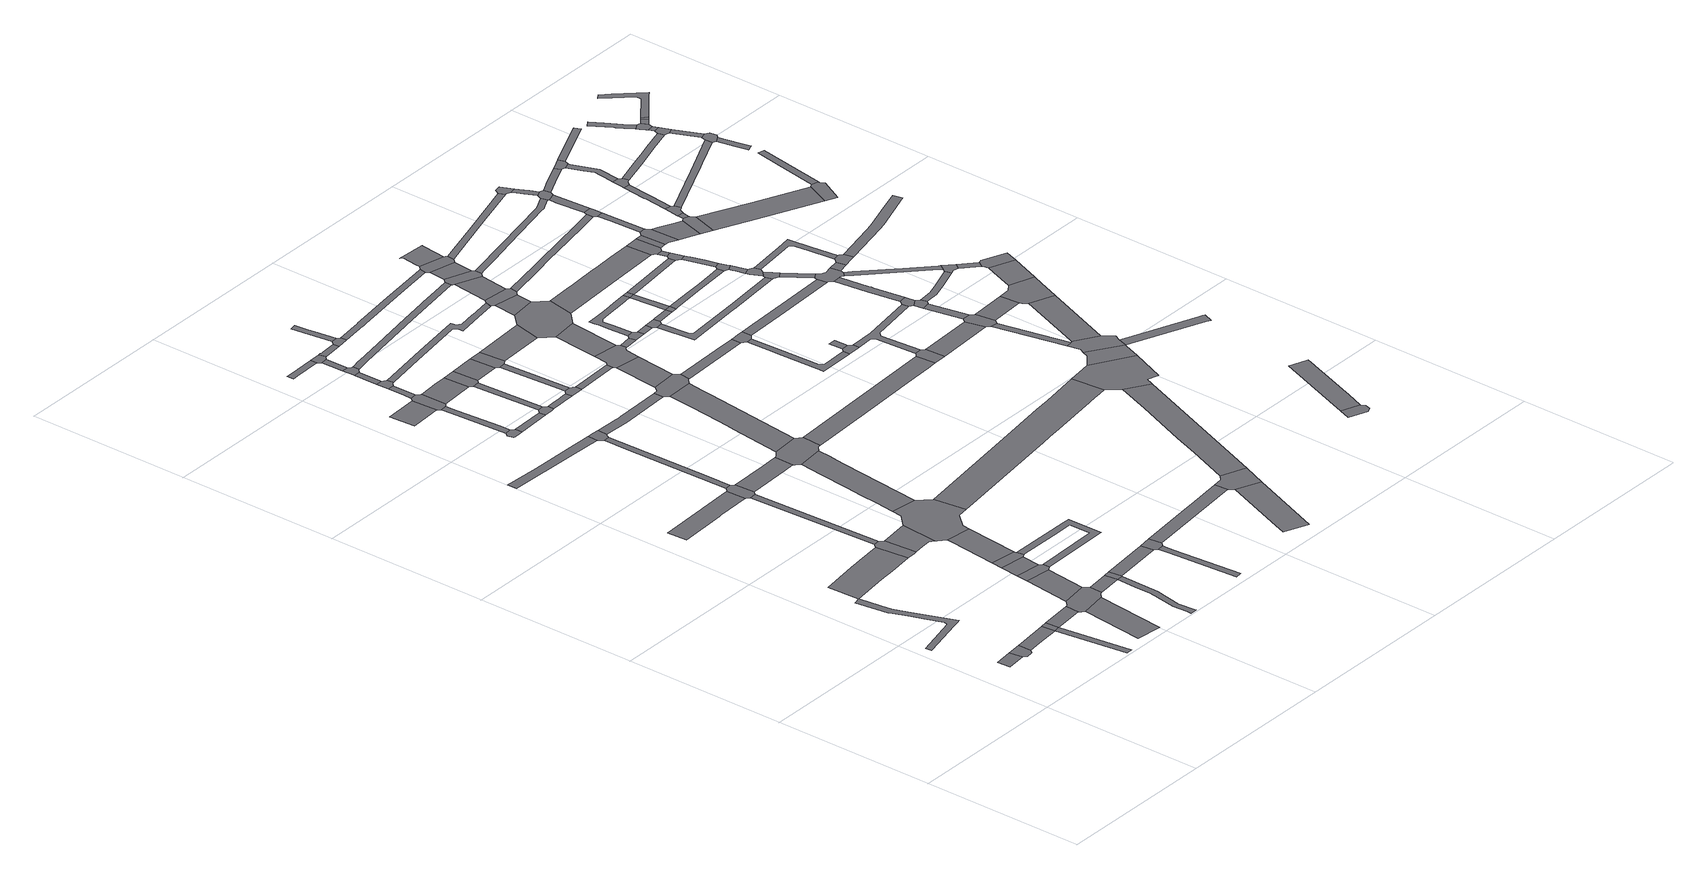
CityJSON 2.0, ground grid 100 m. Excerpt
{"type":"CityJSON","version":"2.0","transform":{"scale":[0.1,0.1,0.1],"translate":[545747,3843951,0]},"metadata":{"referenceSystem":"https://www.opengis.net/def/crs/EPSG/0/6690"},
"CityObjects":{
"road1":{"type":"Road","attributes":{"RoadStructureAttribute.sectionType":"1"},"geometry":[{"type":"MultiSurface","lod":"1","boundaries":[[[0,1,2,3]]]}]},
"road2":{"type":"Road","geometry":[{"type":"MultiSurface","lod":"1","boundaries":[[[4,0,3,5,6,7,8,9]]]}]},
"road3":{"type":"Road","attributes":{"RoadStructureAttribute.sectionType":"1"},"geometry":[{"type":"MultiSurface","lod":"1","boundaries":[[[10,11,12,13,14,15,16,17,18,19,20,21,22,23,24,25,26,27,28,29,30,31,32]]]}]},
"road4":{"type":"Road","attributes":{"RoadStructureAttribute.sectionType":"1"},"geometry":[{"type":"MultiSurface","lod":"1","boundaries":[[[33,34,4,9,35,36]]]}]},
"road5":{"type":"Road","attributes":{"RoadStructureAttribute.sectionType":"1"},"geometry":[{"type":"MultiSurface","lod":"1","boundaries":[[[37,36,38,39]]]}]},
"road6":{"type":"Road","geometry":[{"type":"MultiSurface","lod":"1","boundaries":[[[40,33,36,37]]]}]},
"road7":{"type":"Road","attributes":{"RoadStructureAttribute.sectionType":"1"},"geometry":[{"type":"MultiSurface","lod":"1","boundaries":[[[41,40,37,42]]]}]},
"road8":{"type":"Road","attributes":{"function":"3","RoadStructureAttribute.sectionType":"1"},"geometry":[{"type":"MultiSurface","lod":"1","boundaries":[[[43,44,45,46,22,47,48,49]]]}]},
"road9":{"type":"Road","attributes":{"RoadStructureAttribute.sectionType":"1"},"geometry":[{"type":"MultiSurface","lod":"1","boundaries":[[[50,51,52,53]]]}]},
"road10":{"type":"Road","geometry":[{"type":"MultiSurface","lod":"1","boundaries":[[[54,55,56,57,41,42,58,51,50,59,60,61]]]}]},
"road11":{"type":"Road","attributes":{"RoadStructureAttribute.sectionType":"1"},"geometry":[{"type":"MultiSurface","lod":"1","boundaries":[[[62,63,64,65,66,67,68,69]]]}]},
"road12":{"type":"Road","attributes":{"RoadStructureAttribute.sectionType":"1"},"geometry":[{"type":"MultiSurface","lod":"1","boundaries":[[[70,56,55,71]]]}]},
"road13":{"type":"Road","geometry":[{"type":"MultiSurface","lod":"1","boundaries":[[[72,73,74,75,43,49,76,77,78]]]}]},
"road14":{"type":"Road","geometry":[{"type":"MultiSurface","lod":"1","boundaries":[[[79,70,71,80,81,82,83]]]}]},
"road15":{"type":"Road","attributes":{"RoadStructureAttribute.sectionType":"1"},"geometry":[{"type":"MultiSurface","lod":"1","boundaries":[[[84,85,86,87,88,89,90,91,92,93,94,95,96,97,98]]]}]},
"road16":{"type":"Road","attributes":{"RoadStructureAttribute.sectionType":"1"},"geometry":[{"type":"MultiSurface","lod":"1","boundaries":[[[99,79,83,100]]]}]},
"road17":{"type":"Road","attributes":{"RoadStructureAttribute.sectionType":"1"},"geometry":[{"type":"MultiSurface","lod":"1","boundaries":[[[101,61,60,89]]]}]},
"road18":{"type":"Road","attributes":{"function":"3","RoadStructureAttribute.sectionType":"1"},"geometry":[{"type":"MultiSurface","lod":"1","boundaries":[[[102,78,77,103,104,105,106]]]}]},
"road19":{"type":"Road","attributes":{"RoadStructureAttribute.sectionType":"1"},"geometry":[{"type":"MultiSurface","lod":"1","boundaries":[[[107,108,74,73]]]}]},
"road20":{"type":"Road","geometry":[{"type":"MultiSurface","lod":"1","boundaries":[[[109,99,100,110,111,112,113,114]]]}]},
"road21":{"type":"Road","attributes":{"RoadStructureAttribute.sectionType":"1"},"geometry":[{"type":"MultiSurface","lod":"1","boundaries":[[[115,116,117,118,119,120,121,122]]]}]},
"road22":{"type":"Road","geometry":[{"type":"MultiSurface","lod":"1","boundaries":[[[123,101,89,88,124]]]}]},
"road23":{"type":"Road","attributes":{"RoadStructureAttribute.sectionType":"1"},"geometry":[{"type":"MultiSurface","lod":"1","boundaries":[[[125,126,109,114,127]]]}]},
"road24":{"type":"Road","geometry":[{"type":"MultiSurface","lod":"1","boundaries":[[[128,129,130,131,132,133,134,62,69,135,136,137,108,107,138,139,140,141]]]}]},
"road25":{"type":"Road","attributes":{"RoadStructureAttribute.sectionType":"1"},"geometry":[{"type":"MultiSurface","lod":"1","boundaries":[[[142,143,144,145]]]}]},
"road26":{"type":"Road","geometry":[{"type":"MultiSurface","lod":"1","boundaries":[[[146,147,148,149,150,151,152,153,154]]]}]},
"road27":{"type":"Road","attributes":{"RoadStructureAttribute.sectionType":"1"},"geometry":[{"type":"MultiSurface","lod":"1","boundaries":[[[155,123,124,156]]]}]},
"road28":{"type":"Road","geometry":[{"type":"MultiSurface","lod":"1","boundaries":[[[157,158,102,106,159,125,127,160,161,162,163,164]]]}]},
"road29":{"type":"Road","attributes":{"RoadStructureAttribute.sectionType":"1"},"geometry":[{"type":"MultiSurface","lod":"1","boundaries":[[[165,166,167,168,169,131,130]]]}]},
"road30":{"type":"Road","attributes":{"RoadStructureAttribute.sectionType":"1"},"geometry":[{"type":"MultiSurface","lod":"1","boundaries":[[[170,171,172,173,111,110,174,175,176,81,80]]]}]},
"road31":{"type":"Road","attributes":{"RoadStructureAttribute.sectionType":"1"},"geometry":[{"type":"MultiSurface","lod":"1","boundaries":[[[177,178,179,180,181,147,146]]]}]},
"road32":{"type":"Road","attributes":{"RoadStructureAttribute.sectionType":"1"},"geometry":[{"type":"MultiSurface","lod":"1","boundaries":[[[182,183,184,141,140,185,186]]]}]},
"road33":{"type":"Road","geometry":[{"type":"MultiSurface","lod":"1","boundaries":[[[187,188,189,190,191,142,145,180,179,192,193]]]}]},
"road34":{"type":"Road","attributes":{"RoadStructureAttribute.sectionType":"1"},"geometry":[{"type":"MultiSurface","lod":"1","boundaries":[[[194,195,196,197,198,199]]]}]},
"road35":{"type":"Road","attributes":{"RoadStructureAttribute.sectionType":"1"},"geometry":[{"type":"MultiSurface","lod":"1","boundaries":[[[200,154,153,201]]]}]},
"road36":{"type":"Road","geometry":[{"type":"MultiSurface","lod":"1","boundaries":[[[202,122,121,203,168,167,204,205,206,207]]]}]},
"road37":{"type":"Road","attributes":{"RoadStructureAttribute.sectionType":"1"},"geometry":[{"type":"MultiSurface","lod":"1","boundaries":[[[208,209,210,211,190,189]]]}]},
"road38":{"type":"Road","attributes":{"RoadStructureAttribute.sectionType":"1"},"geometry":[{"type":"MultiSurface","lod":"1","boundaries":[[[212,213,214,215,216,217]]]}]},
"road39":{"type":"Road","geometry":[{"type":"MultiSurface","lod":"1","boundaries":[[[218,155,156,196,195,219,220]]]}]},
"road40":{"type":"Road","attributes":{"RoadStructureAttribute.sectionType":"1"},"geometry":[{"type":"MultiSurface","lod":"1","boundaries":[[[221,222,223,224,225,226,227,228,229,230,231,157,164]]]}]},
"road41":{"type":"Road","geometry":[{"type":"MultiSurface","lod":"1","boundaries":[[[232,233,234,210,209,235,236,237,238]]]}]},
"road42":{"type":"Road","attributes":{"RoadStructureAttribute.sectionType":"1"},"geometry":[{"type":"MultiSurface","lod":"1","boundaries":[[[239,240,241,242,234,233]]]}]},
"road43":{"type":"Road","attributes":{"RoadStructureAttribute.sectionType":"1"},"geometry":[{"type":"MultiSurface","lod":"1","boundaries":[[[243,244,193,192,245]]]}]},
"road44":{"type":"Road","geometry":[{"type":"MultiSurface","lod":"1","boundaries":[[[246,247,248,249,250,251,252,241,240,253,254,255,256]]]}]},
"road45":{"type":"Road","geometry":[{"type":"MultiSurface","lod":"1","boundaries":[[[257,258,200,201,259,260,261]]]}]},
"road46":{"type":"Road","attributes":{"RoadStructureAttribute.sectionType":"1"},"geometry":[{"type":"MultiSurface","lod":"1","boundaries":[[[262,263,250,249]]]}]},
"road47":{"type":"Road","geometry":[{"type":"MultiSurface","lod":"1","boundaries":[[[264,212,217,263,262,265]]]}]},
"road48":{"type":"Road","attributes":{"RoadStructureAttribute.sectionType":"1"},"geometry":[{"type":"MultiSurface","lod":"1","boundaries":[[[266,267,258,257]]]}]},
"road49":{"type":"Road","geometry":[{"type":"MultiSurface","lod":"1","boundaries":[[[268,269,270,271,182,186,272,225,224,273,274,275]]]}]},
"road50":{"type":"Road","attributes":{"RoadStructureAttribute.sectionType":"1"},"geometry":[{"type":"MultiSurface","lod":"1","boundaries":[[[276,277,278,279,280,261,260,281,282,283,284,285]]]}]},
"road51":{"type":"Road","geometry":[{"type":"MultiSurface","lod":"1","boundaries":[[[286,243,245,287,267,266,288]]]}]},
"road52":{"type":"Road","attributes":{"RoadStructureAttribute.sectionType":"1"},"geometry":[{"type":"MultiSurface","lod":"1","boundaries":[[[289,290,291,292,207,206,293,294,295]]]}]},
"road53":{"type":"Road","attributes":{"RoadStructureAttribute.sectionType":"1"},"geometry":[{"type":"MultiSurface","lod":"1","boundaries":[[[296,297,298,299,264,265,300,301,302,303]]]}]},
"road54":{"type":"Road","geometry":[{"type":"MultiSurface","lod":"1","boundaries":[[[304,305,276,285,306,307,308]]]}]},
"road55":{"type":"Road","attributes":{"RoadStructureAttribute.sectionType":"1"},"geometry":[{"type":"MultiSurface","lod":"1","boundaries":[[[309,286,288,310]]]}]},
"road56":{"type":"Road","geometry":[{"type":"MultiSurface","lod":"1","boundaries":[[[311,312,313,314,296,303,315,316]]]}]},
"road57":{"type":"Road","attributes":{"RoadStructureAttribute.sectionType":"1"},"geometry":[{"type":"MultiSurface","lod":"1","boundaries":[[[317,318,319,320,321,322,313,312]]]}]},
"road58":{"type":"Road","attributes":{"RoadStructureAttribute.sectionType":"1"},"geometry":[{"type":"MultiSurface","lod":"1","boundaries":[[[323,324,325,218,220,326]]]}]},
"road59":{"type":"Road","attributes":{"RoadStructureAttribute.sectionType":"1"},"geometry":[{"type":"MultiSurface","lod":"1","boundaries":[[[327,328,329,305,304]]]}]},
"road60":{"type":"Road","attributes":{"RoadStructureAttribute.sectionType":"1"},"geometry":[{"type":"MultiSurface","lod":"1","boundaries":[[[330,331,332,333,334,335,336,337,338,270,269]]]}]},
"road61":{"type":"Road","geometry":[{"type":"MultiSurface","lod":"1","boundaries":[[[339,340,309,310,329,328,341]]]}]},
"road62":{"type":"Road","attributes":{"RoadStructureAttribute.sectionType":"1"},"geometry":[{"type":"MultiSurface","lod":"1","boundaries":[[[342,308,307,343,344]]]}]},
"road63":{"type":"Road","attributes":{"RoadStructureAttribute.sectionType":"1"},"geometry":[{"type":"MultiSurface","lod":"1","boundaries":[[[345,346,347,348,349,350,351,352,353,354,355,238,237,356,357,358,359,360,361,362,363,364,365]]]}]},
"road64":{"type":"Road","geometry":[{"type":"MultiSurface","lod":"1","boundaries":[[[366,367,368,369,370,289,295,371,333,332,372,373,374]]]}]},
"road65":{"type":"Road","attributes":{"RoadStructureAttribute.sectionType":"1"},"geometry":[{"type":"MultiSurface","lod":"1","boundaries":[[[375,376,377,378,379,380]]]}]},
"road66":{"type":"Road","attributes":{"RoadStructureAttribute.sectionType":"1"},"geometry":[{"type":"MultiSurface","lod":"1","boundaries":[[[381,382,383,384,385,386,387,388,389,390,391,256,255,392,393,394,395,396,397,398]]]}]},
"road67":{"type":"Road","attributes":{"RoadStructureAttribute.sectionType":"1"},"geometry":[{"type":"MultiSurface","lod":"1","boundaries":[[[399,368,367,400]]]}]},
"road68":{"type":"Road","attributes":{"RoadStructureAttribute.sectionType":"1"},"geometry":[{"type":"MultiSurface","lod":"1","boundaries":[[[401,339,341,402]]]}]},
"road69":{"type":"Road","attributes":{"function":"3","RoadStructureAttribute.sectionType":"1"},"geometry":[{"type":"MultiSurface","lod":"1","boundaries":[[[403,404,405,406,407,163,162,408,409,410,411,412,413,414,415]]]}]},
"road70":{"type":"Road","geometry":[{"type":"MultiSurface","lod":"1","boundaries":[[[416,417,418,342,344,399,400,419,420,421,422,423]]]}]},
"road71":{"type":"Road","attributes":{"RoadStructureAttribute.sectionType":"1"},"geometry":[{"type":"MultiSurface","lod":"1","boundaries":[[[424,425,426,427,428,429,430,316,315,431,432,433,434,435,436]]]}]},
"road72":{"type":"Road","geometry":[{"type":"MultiSurface","lod":"1","boundaries":[[[437,438,323,326,439,375,380,440]]]}]},
"road73":{"type":"Road","attributes":{"RoadStructureAttribute.sectionType":"1"},"geometry":[{"type":"MultiSurface","lod":"1","boundaries":[[[441,275,274,442,443,444,445,446,447,448,449]]]}]},
"road74":{"type":"Road","attributes":{"RoadStructureAttribute.sectionType":"1"},"geometry":[{"type":"MultiSurface","lod":"1","boundaries":[[[450,451,452,416,423]]]}]},
"road75":{"type":"Road","attributes":{"RoadStructureAttribute.sectionType":"1"},"geometry":[{"type":"MultiSurface","lod":"1","boundaries":[[[453,454,422,421,455,456]]]}]},
"road76":{"type":"Road","attributes":{"RoadStructureAttribute.sectionType":"1"},"geometry":[{"type":"MultiSurface","lod":"1","boundaries":[[[457,458,374,373,459]]]}]},
"road77":{"type":"Road","geometry":[{"type":"MultiSurface","lod":"1","boundaries":[[[460,461,401,402,451,450,462,463]]]}]},
"road78":{"type":"Road","geometry":[{"type":"MultiSurface","lod":"1","boundaries":[[[464,465,466,453,456,467,468]]]}]},
"road79":{"type":"Road","attributes":{"RoadStructureAttribute.sectionType":"1"},"geometry":[{"type":"MultiSurface","lod":"1","boundaries":[[[365,364,469]]]}]},
"road80":{"type":"Road","attributes":{"RoadStructureAttribute.sectionType":"1"},"geometry":[{"type":"MultiSurface","lod":"1","boundaries":[[[470,461,460,471]]]}]},
"road81":{"type":"Road","attributes":{"RoadStructureAttribute.sectionType":"1"},"geometry":[{"type":"MultiSurface","lod":"1","boundaries":[[[472,468,467,473]]]}]},
"road82":{"type":"Road","geometry":[{"type":"MultiSurface","lod":"1","boundaries":[[[474,365,469,470,471,475,476,477,478]]]}]},
"road83":{"type":"Road","geometry":[{"type":"MultiSurface","lod":"1","boundaries":[[[479,472,473,480,481,482]]]}]},
"road84":{"type":"Road","attributes":{"RoadStructureAttribute.sectionType":"1"},"geometry":[{"type":"MultiSurface","lod":"1","boundaries":[[[483,474,478,484,485]]]}]},
"road85":{"type":"Road","attributes":{"RoadStructureAttribute.sectionType":"1"},"geometry":[{"type":"MultiSurface","lod":"1","boundaries":[[[486,487,488,489,490,491,492,493,494,465,464,495,496,497,498,499,500,501,502]]]}]},
"road86":{"type":"Road","geometry":[{"type":"MultiSurface","lod":"1","boundaries":[[[503,504,505,457,459,506,507,508]]]}]},
"road87":{"type":"Road","attributes":{"RoadStructureAttribute.sectionType":"1"},"geometry":[{"type":"MultiSurface","lod":"1","boundaries":[[[509,510,511,512,513,514,437,440,515]]]}]},
"road88":{"type":"Road","attributes":{"RoadStructureAttribute.sectionType":"1"},"geometry":[{"type":"MultiSurface","lod":"1","boundaries":[[[516,517,518,507,506,519,520,521,522,523,524,525,526]]]}]},
"road89":{"type":"Road","geometry":[{"type":"MultiSurface","lod":"1","boundaries":[[[527,381,398,528,483,485,529,530,531]]]}]},
"road90":{"type":"Road","attributes":{"RoadStructureAttribute.sectionType":"1"},"geometry":[{"type":"MultiSurface","lod":"1","boundaries":[[[532,533,534,479,482,535]]]}]},
"road91":{"type":"Road","attributes":{"RoadStructureAttribute.sectionType":"1"},"geometry":[{"type":"MultiSurface","lod":"1","boundaries":[[[536,527,531,537]]]}]},
"road92":{"type":"Road","geometry":[{"type":"MultiSurface","lod":"1","boundaries":[[[538,424,436,536,537,539,540,541,542,543]]]}]},
"road93":{"type":"Road","attributes":{"RoadStructureAttribute.sectionType":"1"},"geometry":[{"type":"MultiSurface","lod":"1","boundaries":[[[544,530,529]]]}]},
"road94":{"type":"Road","geometry":[{"type":"MultiSurface","lod":"1","boundaries":[[[545,546,526,525,547,548]]]}]},
"road95":{"type":"Road","geometry":[{"type":"MultiSurface","lod":"1","boundaries":[[[549,550,546,545]]]}]},
"road96":{"type":"Road","geometry":[{"type":"MultiSurface","lod":"1","boundaries":[[[551,532,535,552]]]}]},
"road97":{"type":"Road","attributes":{"RoadStructureAttribute.sectionType":"1"},"geometry":[{"type":"MultiSurface","lod":"1","boundaries":[[[553,554,555,538,543,556,557,558]]]}]},
"road98":{"type":"Road","attributes":{"RoadStructureAttribute.sectionType":"1"},"geometry":[{"type":"MultiSurface","lod":"1","boundaries":[[[559,560,561,562,532,551]]]}]},
"road99":{"type":"Road","geometry":[{"type":"MultiSurface","lod":"1","boundaries":[[[563,564,486,502,561,560]]]}]},
"road100":{"type":"Road","geometry":[{"type":"MultiSurface","lod":"1","boundaries":[[[565,566,441,449,567,568,569]]]}]},
"road101":{"type":"Road","attributes":{"RoadStructureAttribute.sectionType":"1"},"geometry":[{"type":"MultiSurface","lod":"1","boundaries":[[[570,571,572,573,481,480,574,575,576,577,578,579,580]]]}]},
"road102":{"type":"Road","attributes":{"RoadStructureAttribute.sectionType":"1"},"geometry":[{"type":"MultiSurface","lod":"1","boundaries":[[[581,582,583,584,585,586,587,588,463,462,589,590]]]}]},
"road103":{"type":"Road","attributes":{"RoadStructureAttribute.sectionType":"1"},"geometry":[{"type":"MultiSurface","lod":"1","boundaries":[[[591,592,548,547,593,594,565,569,595,596,597]]]}]},
"road104":{"type":"Road","attributes":{"RoadStructureAttribute.sectionType":"1"},"geometry":[{"type":"MultiSurface","lod":"1","boundaries":[[[598,599,600,503,508,601,602]]]}]},
"road105":{"type":"Road","attributes":{"RoadStructureAttribute.sectionType":"1"},"geometry":[{"type":"MultiSurface","lod":"1","boundaries":[[[603,604,605,606,551,552,607,608,609]]]}]},
"road106":{"type":"Road","attributes":{"RoadStructureAttribute.sectionType":"1"},"geometry":[{"type":"MultiSurface","lod":"1","boundaries":[[[610,403,415,509,515,611,612,613,614]]]}]},
"road107":{"type":"Road","attributes":{"RoadStructureAttribute.sectionType":"1"},"geometry":[{"type":"MultiSurface","lod":"1","boundaries":[[[615,616,617,563,560,618,619]]]}]},
"road108":{"type":"Road","attributes":{"RoadStructureAttribute.sectionType":"1"},"geometry":[{"type":"MultiSurface","lod":"1","boundaries":[[[620,568,567,621]]]}]},
"road109":{"type":"Road","attributes":{"RoadStructureAttribute.sectionType":"1"},"geometry":[{"type":"MultiSurface","lod":"1","boundaries":[[[622,623,624,625,626,477,476,627,628,629,630,631]]]}]},
"road110":{"type":"Road","geometry":[{"type":"MultiSurface","lod":"1","boundaries":[[[632,633,634,635,636,637,638]]]}]},
"road111":{"type":"Road","attributes":{"RoadStructureAttribute.sectionType":"1"},"geometry":[{"type":"MultiSurface","lod":"1","boundaries":[[[639,640,641,642,643,544,529,644,645,646,647,648,649,650,651,652,653,654]]]}]},
"road112":{"type":"Road","attributes":{"RoadStructureAttribute.sectionType":"1"},"geometry":[{"type":"MultiSurface","lod":"1","boundaries":[[[655,656,657,658,541,540,659,660,661,662]]]}]},
"road113":{"type":"Road","geometry":[{"type":"MultiSurface","lod":"1","boundaries":[[[663,664,610,614,665,666]]]}]},
"road114":{"type":"Road","attributes":{"RoadStructureAttribute.sectionType":"1"},"geometry":[{"type":"MultiSurface","lod":"1","boundaries":[[[667,668,669,670,671]]]}]},
"road115":{"type":"Road","geometry":[{"type":"MultiSurface","lod":"1","boundaries":[[[672,673,674,620,621,675,667,671,676,677,678,679,680,681]]]}]},
"road116":{"type":"Road","geometry":[{"type":"MultiSurface","lod":"1","boundaries":[[[682,683,684,685,603,609,686,687]]]}]},
"road117":{"type":"Road","geometry":[{"type":"MultiSurface","lod":"1","boundaries":[[[688,689,615,619,690,691,692]]]}]},
"road118":{"type":"Road","attributes":{"RoadStructureAttribute.sectionType":"1"},"geometry":[{"type":"MultiSurface","lod":"1","boundaries":[[[693,687,686,694,695,696,697]]]}]},
"road119":{"type":"Road","attributes":{"RoadStructureAttribute.sectionType":"1"},"geometry":[{"type":"MultiSurface","lod":"1","boundaries":[[[698,699,700,692,691,701,685,684]]]}]},
"road120":{"type":"Road","geometry":[{"type":"MultiSurface","lod":"1","boundaries":[[[702,703,669,668,704,663,666,705,706,707]]]}]},
"road121":{"type":"Road","attributes":{"RoadStructureAttribute.sectionType":"1"},"geometry":[{"type":"MultiSurface","lod":"1","boundaries":[[[708,709,689,688]]]}]},
"road122":{"type":"Road","geometry":[{"type":"MultiSurface","lod":"1","boundaries":[[[710,697,696,711,712,713,714,715]]]}]},
"road123":{"type":"Road","attributes":{"RoadStructureAttribute.sectionType":"1"},"geometry":[{"type":"MultiSurface","lod":"1","boundaries":[[[716,717,718,672,681]]]}]},
"road124":{"type":"Road","geometry":[{"type":"MultiSurface","lod":"1","boundaries":[[[719,713,712,580,579,720,721,722,723]]]}]},
"road125":{"type":"Road","geometry":[{"type":"MultiSurface","lod":"1","boundaries":[[[724,725,726,591,597,727,728]]]}]},
"road126":{"type":"Road","geometry":[{"type":"MultiSurface","lod":"1","boundaries":[[[729,582,581,590,730,709,708,731,732]]]}]},
"road127":{"type":"Road","geometry":[{"type":"MultiSurface","lod":"1","boundaries":[[[728,727,718,717,733,734]]]}]},
"road128":{"type":"Road","attributes":{"RoadStructureAttribute.sectionType":"1"},"geometry":[{"type":"MultiSurface","lod":"1","boundaries":[[[735,736,632,638,737,738,739,740,741,742]]]}]},
"road129":{"type":"Road","attributes":{"RoadStructureAttribute.sectionType":"1"},"geometry":[{"type":"MultiSurface","lod":"1","boundaries":[[[723,722,743,744]]]}]},
"road130":{"type":"Road","attributes":{"RoadStructureAttribute.sectionType":"1"},"geometry":[{"type":"MultiSurface","lod":"1","boundaries":[[[745,746,747,748,749,750,725,724]]]}]},
"road131":{"type":"Road","attributes":{"RoadStructureAttribute.sectionType":"1"},"geometry":[{"type":"MultiSurface","lod":"1","boundaries":[[[751,729,732,752]]]}]},
"road132":{"type":"Road","geometry":[{"type":"MultiSurface","lod":"1","boundaries":[[[753,754,755,744,743,598,602,756,757,749,748,758,759,760,761,762,763]]]}]},
"road133":{"type":"Road","attributes":{"RoadStructureAttribute.sectionType":"1"},"geometry":[{"type":"MultiSurface","lod":"1","boundaries":[[[764,679,678,765]]]}]},
"road134":{"type":"Road","geometry":[{"type":"MultiSurface","lod":"1","boundaries":[[[766,767,768,751,752,769,770,771]]]}]},
"road135":{"type":"Road","attributes":{"RoadStructureAttribute.sectionType":"1"},"geometry":[{"type":"MultiSurface","lod":"1","boundaries":[[[772,773,702,707,774]]]}]},
"road136":{"type":"Road","attributes":{"RoadStructureAttribute.sectionType":"1"},"geometry":[{"type":"MultiSurface","lod":"1","boundaries":[[[775,776,777,778,715,714,779,780,781,782,783,784,785]]]}]},
"road137":{"type":"Road","attributes":{"RoadStructureAttribute.sectionType":"1"},"geometry":[{"type":"MultiSurface","lod":"1","boundaries":[[[786,787,788,789,790,791,792,767,766]]]}]},
"road138":{"type":"Road","attributes":{"RoadStructureAttribute.sectionType":"1"},"geometry":[{"type":"MultiSurface","lod":"1","boundaries":[[[793,763,762,794]]]}]},
"road139":{"type":"Road","attributes":{"RoadStructureAttribute.sectionType":"1"},"geometry":[{"type":"MultiSurface","lod":"1","boundaries":[[[795,796,797,734,733,798,799,800]]]}]},
"road140":{"type":"Road","attributes":{"RoadStructureAttribute.sectionType":"1"},"geometry":[{"type":"MultiSurface","lod":"1","boundaries":[[[801,789,788]]]}]},
"road141":{"type":"Road","geometry":[{"type":"MultiSurface","lod":"1","boundaries":[[[802,803,804,622,631,789,801]]]}]},
"road142":{"type":"Road","attributes":{"RoadStructureAttribute.sectionType":"1"},"geometry":[{"type":"MultiSurface","lod":"1","boundaries":[[[805,806,771,770,807,808,809]]]}]},
"road143":{"type":"Road","attributes":{"RoadStructureAttribute.sectionType":"1"},"geometry":[{"type":"MultiSurface","lod":"1","boundaries":[[[810,811,812,705,666,813,814,815,816,817]]]}]},
"road144":{"type":"Road","attributes":{"RoadStructureAttribute.sectionType":"1"},"geometry":[{"type":"MultiSurface","lod":"1","boundaries":[[[818,819,820,761,760,821,822,823,824,825]]]}]},
"road145":{"type":"Road","attributes":{"RoadStructureAttribute.sectionType":"1"},"geometry":[{"type":"MultiSurface","lod":"1","boundaries":[[[826,827,828,804,803]]]}]},
"road146":{"type":"Road","geometry":[{"type":"MultiSurface","lod":"1","boundaries":[[[829,830,655,662,831,832,833]]]}]},
"road147":{"type":"Road","geometry":[{"type":"MultiSurface","lod":"1","boundaries":[[[834,785,784,835,793,794,836,837,838]]]}]},
"road148":{"type":"Road","attributes":{"RoadStructureAttribute.sectionType":"1"},"geometry":[{"type":"MultiSurface","lod":"1","boundaries":[[[839,840,833,832,841,842,843,844,845,846]]]}]},
"road149":{"type":"Road","geometry":[{"type":"MultiSurface","lod":"1","boundaries":[[[846,845,847,639,654,827,826,848,849,850]]]}]},
"road150":{"type":"Road","geometry":[{"type":"MultiSurface","lod":"1","boundaries":[[[851,809,808,852,853,854]]]}]},
"road151":{"type":"Road","geometry":[{"type":"MultiSurface","lod":"1","boundaries":[[[855,856,857,764,765,858,772,774,859,860]]]}]},
"road152":{"type":"Road","attributes":{"RoadStructureAttribute.sectionType":"1"},"geometry":[{"type":"MultiSurface","lod":"1","boundaries":[[[861,862,851,854,863,864,865]]]}]},
"road153":{"type":"Road","geometry":[{"type":"MultiSurface","lod":"1","boundaries":[[[825,824,795,800,866,867,868,869]]]}]},
"road154":{"type":"Road","geometry":[{"type":"MultiSurface","lod":"1","boundaries":[[[870,861,865,871,872,873,874,875]]]}]},
"road155":{"type":"Road","attributes":{"RoadStructureAttribute.sectionType":"1"},"geometry":[{"type":"MultiSurface","lod":"1","boundaries":[[[876,877,878,850,849,879,880,881,882,883]]]}]},
"road156":{"type":"Road","attributes":{"RoadStructureAttribute.sectionType":"1"},"geometry":[{"type":"MultiSurface","lod":"1","boundaries":[[[869,868,884,885]]]}]},
"road157":{"type":"Road","attributes":{"RoadStructureAttribute.sectionType":"1"},"geometry":[{"type":"MultiSurface","lod":"1","boundaries":[[[886,887,855,860,888,889]]]}]},
"road158":{"type":"Road","attributes":{"RoadStructureAttribute.sectionType":"1"},"geometry":[{"type":"MultiSurface","lod":"1","boundaries":[[[890,891,892,870,875,893,894]]]}]},
"road159":{"type":"Road","attributes":{"RoadStructureAttribute.sectionType":"1"},"geometry":[{"type":"MultiSurface","lod":"1","boundaries":[[[890,894,895]]]}]},
"road160":{"type":"Road","geometry":[{"type":"MultiSurface","lod":"1","boundaries":[[[896,897,885,884,898,886,889,899]]]}]},
"road161":{"type":"Road","geometry":[{"type":"MultiSurface","lod":"1","boundaries":[[[900,901,890,895,902,903,904,905,906]]]}]},
"road162":{"type":"Road","attributes":{"RoadStructureAttribute.sectionType":"1"},"geometry":[{"type":"MultiSurface","lod":"1","boundaries":[[[907,853,852,908,909,910]]]}]},
"road163":{"type":"Road","attributes":{"RoadStructureAttribute.sectionType":"1"},"geometry":[{"type":"MultiSurface","lod":"1","boundaries":[[[911,912,913,914,915,916,917,918,919,900,906]]]}]},
"road164":{"type":"Road","geometry":[{"type":"MultiSurface","lod":"1","boundaries":[[[920,921,876,883,922,914,913,923]]]}]},
"road165":{"type":"Road","attributes":{"RoadStructureAttribute.sectionType":"1"},"geometry":[{"type":"MultiSurface","lod":"1","boundaries":[[[924,925,926,927,838,837,928,929,930]]]}]},
"road166":{"type":"Road","attributes":{"RoadStructureAttribute.sectionType":"1"},"geometry":[{"type":"MultiSurface","lod":"1","boundaries":[[[931,932,933,874,873,934,935,936,937,938,939,940,941,942]]]}]},
"road167":{"type":"Road","attributes":{"RoadStructureAttribute.sectionType":"1"},"geometry":[{"type":"MultiSurface","lod":"1","boundaries":[[[943,944,945,920,923,946]]]}]},
"road168":{"type":"Road","attributes":{"RoadStructureAttribute.sectionType":"1"},"geometry":[{"type":"MultiSurface","lod":"1","boundaries":[[[947,948,949,950,951,905,904,952,953,954,955]]]}]},
"road169":{"type":"Road","geometry":[{"type":"MultiSurface","lod":"1","boundaries":[[[956,957,910,909,958,959,960,961]]]}]},
"road170":{"type":"Road","attributes":{"RoadStructureAttribute.sectionType":"1"},"geometry":[{"type":"MultiSurface","lod":"1","boundaries":[[[962,963,964,956,961,965]]]}]},
"road171":{"type":"Road","attributes":{"RoadStructureAttribute.sectionType":"1"},"geometry":[{"type":"MultiSurface","lod":"1","boundaries":[[[966,967,968,969,970,971,972,973,974,975,976]]]}]},
"road172":{"type":"Road","geometry":[{"type":"MultiSurface","lod":"1","boundaries":[[[976,975,977,978,979,980,981,982,983]]]}]},
"road173":{"type":"Road","attributes":{"RoadStructureAttribute.sectionType":"1"},"geometry":[{"type":"MultiSurface","lod":"1","boundaries":[[[981,980,984,985]]]}]},
"road174":{"type":"Road","geometry":[{"type":"MultiSurface","lod":"1","boundaries":[[[986,987,985,984,988,947,955,989,990]]]}]},
"road175":{"type":"Road","attributes":{"RoadStructureAttribute.sectionType":"1"},"geometry":[{"type":"MultiSurface","lod":"1","boundaries":[[[991,992,993,994,995,996,997,998,999]]]}]},
"road176":{"type":"Road","attributes":{"RoadStructureAttribute.sectionType":"1"},"geometry":[{"type":"MultiSurface","lod":"1","boundaries":[[[990,989,1000,1001]]]}]},
"road177":{"type":"Road","geometry":[{"type":"MultiSurface","lod":"1","boundaries":[[[1001,1000,931,942,995,994,1002,1003]]]}]},
"road178":{"type":"Road","attributes":{"RoadStructureAttribute.sectionType":"1"},"geometry":[{"type":"MultiSurface","lod":"1","boundaries":[[[1004,983,982,1005,1006]]]}]},
"road179":{"type":"Road","geometry":[{"type":"MultiSurface","lod":"1","boundaries":[[[1007,1004,1006,1008]]]}]},
"road180":{"type":"Road","attributes":{"RoadStructureAttribute.sectionType":"1"},"geometry":[{"type":"MultiSurface","lod":"1","boundaries":[[[1009,1010,1011,1012,1013,1014,1015,1016,1017,1018,1019,1020,1021,1022,1023,1024,1025,1007,1008]]]}]}
},
"vertices":[
[310,502,0],[195,488,0],[201,407,0],[323,421,0],
[403,512,0],[344,405,0],[344,404,0],[385,410,0],[386,411,0],[399,430,0],
[82,835,0],[345,898,0],[366,903,0],[369,904,0],[387,909,0],[404,914,0],[398,930,0],[311,1164,0],[278,1252,0],[277,1255,0],[272,1286,0],[249,1460,0],[249,1462,0],[207,1452,0],[234,1254,0],[237,1248,0],[238,1245,0],[280,1134,0],[304,1068,0],[344,961,0],[335,937,0],[73,872,0],[77,834,0],
[629,539,0],[487,523,0],[488,441,0],[638,456,0],
[677,462,0],[696,18,0],[736,22,0],
[668,543,0],
[866,565,0],[863,483,0],
[715,1721,0],[560,1704,0],[475,1695,0],[240,1659,0],[477,1492,0],[583,1503,0],[737,1520,0],
[1057,481,0],[891,455,0],[848,67,0],[1007,49,0],
[1086,607,0],[1074,623,0],[907,596,0],[879,567,0],[877,468,0],[1086,509,0],[1097,510,0],[1099,591,0],
[674,2689,0],[465,2678,0],[447,2677,0],[150,2664,0],[155,2543,0],[453,2558,0],[467,2559,0],[679,2569,0],
[941,888,0],[1101,870,0],
[775,1745,0],[773,1748,0],[733,1744,0],[733,1742,0],[795,1526,0],[811,1528,0],[796,1728,0],
[950,962,0],[1125,887,0],[1125,927,0],[1124,928,0],[1109,944,0],
[1264,12,0],[1263,23,0],[1256,125,0],[1286,288,0],[1291,530,0],[1252,528,0],[1249,410,0],[1247,304,0],[1247,291,0],[1243,270,0],[1240,251,0],[1218,130,0],[1222,39,0],[1223,10,0],[1264,11,0],
[963,1074,0],[1121,1056,0],
[1242,608,0],
[981,1749,0],[845,1532,0],[896,1537,0],[934,1541,0],[957,1521,0],
[741,2552,0],[699,2549,0],
[971,1146,0],[1144,1073,0],[1136,1113,0],[1128,1113,0],[1134,1119,0],[1131,1127,0],
[489,3609,0],[456,3609,0],[231,3614,0],[9,3625,0],[7,3565,0],[457,3550,0],[657,3544,0],[658,3605,0],
[1282,613,0],[1291,533,0],
[1009,1475,0],[1005,1437,0],[1169,1457,0],
[739,2707,0],[736,2710,0],[733,2712,0],[693,2709,0],[693,2707,0],[691,2705,0],[676,2689,0],[681,2567,0],[693,2555,0],[697,2550,0],[741,2554,0],[744,2557,0],[759,2572,0],[753,2694,0],
[365,4553,0],[161,4541,0],[172,4380,0],[372,4393,0],
[455,3968,0],[413,3961,0],[396,3940,0],[404,3902,0],[416,3902,0],[432,3902,0],[453,3902,0],[478,3904,0],[475,3948,0],
[1595,649,0],[1604,569,0],
[1056,1881,0],[1049,1817,0],[968,1511,0],[1174,1506,0],[1241,1583,0],[1312,1593,0],[1284,1790,0],[1216,1862,0],
[731,2859,0],[721,3366,0],[719,3516,0],[679,3513,0],[682,3366,0],
[1571,895,0],[1568,1111,0],[1548,1111,0],[1528,1111,0],[1393,1072,0],[1528,1071,0],[1530,937,0],
[452,4032,0],[433,4312,0],[429,4378,0],[390,4375,0],[393,4309,0],
[1104,2707,0],[1057,2705,0],[997,2703,0],[1031,2584,0],[1100,2587,0],
[447,4558,0],[440,4558,0],[423,4574,0],[383,4572,0],[383,4571,0],[448,4394,0],[447,4555,0],
[1670,489,0],[1665,557,0],[1625,552,0],[1630,486,0],[1662,59,0],[1703,64,0],
[686,3957,0],[689,3916,0],
[701,3604,0],[665,3533,0],[719,3525,0],[719,3526,0],[736,3543,0],[737,3603,0],
[423,4618,0],[421,4725,0],[381,4724,0],[383,4617,0],
[353,5225,0],[184,5218,0],[149,5217,0],[150,5177,0],[186,5178,0],[355,5184,0],
[1676,659,0],[1665,558,0],[1685,579,0],
[1275,2377,0],[1282,2434,0],[1289,2495,0],[1297,2569,0],[1132,2553,0],[1124,2475,0],[1117,2419,0],[1094,2218,0],[1089,2170,0],[1081,2105,0],[1070,2000,0],
[442,4785,0],[420,4802,0],[380,4801,0],[442,4744,0],[445,4745,0],[453,4746,0],[444,4784,0],
[418,4893,0],[417,4949,0],[377,4948,0],[378,4892,0],
[652,4569,0],[586,4566,0],[661,4411,0],
[440,5011,0],[437,5011,0],[435,5011,0],[417,5027,0],[376,5026,0],[377,5002,0],[377,4983,0],[435,4969,0],[437,4972,0],[443,4971,0],[442,5011,0],
[746,3980,0],[706,3977,0],[748,3920,0],[764,3921,0],[765,3961,0],
[415,5169,0],[374,5162,0],
[427,5228,0],[434,5188,0],
[722,4395,0],[681,4391,0],
[1337,2734,0],[1316,2750,0],[1151,2738,0],[1113,2707,0],[1109,2577,0],[1326,2598,0],[1344,2599,0],[1354,2720,0],
[924,3969,0],[900,3968,0],[855,3965,0],[822,3964,0],[767,3961,0],[768,3921,0],[796,3923,0],[857,3926,0],[908,3928,0],[926,3929,0],
[734,4574,0],[680,4392,0],[742,4416,0],
[1217,3612,0],[921,3599,0],[912,3599,0],[885,3600,0],[903,3537,0],[1163,3549,0],[1219,3552,0],
[556,5236,0],[479,5229,0],[440,5227,0],[440,5229,0],[440,5189,0],[440,5186,0],[486,5190,0],[561,5199,0],
[984,3992,0],[945,3990,0],[965,3930,0],[1011,3933,0],[1009,3972,0],
[890,4582,0],[899,4424,0],
[616,5259,0],[615,5260,0],[576,5258,0],[558,5238,0],[638,5209,0],[633,5248,0],
[596,5397,0],[591,5430,0],[580,5512,0],[541,5506,0],[557,5396,0],[577,5259,0],
[2322,735,0],[2098,708,0],[2055,703,0],[2328,653,0],
[968,4261,0],[959,4409,0],[921,4406,0],
[1390,3373,0],[1397,3432,0],[1410,3531,0],[1245,3524,0],[1244,3511,0],[1229,3371,0],[1205,3173,0],[1197,3109,0],[1190,3055,0],
[973,4587,0],[903,4583,0],[983,4428,0],
[1288,3985,0],[1105,3937,0],[1286,3945,0],
[1381,4873,0],[1248,4854,0],[1246,4854,0],[1141,4839,0],[1114,4858,0],[1109,4889,0],[1085,4885,0],[1078,4884,0],[1061,4882,0],[1059,4881,0],[793,4841,0],[454,4746,0],[708,4788,0],[1064,4842,0],[1086,4825,0],[1090,4790,0],[1090,4789,0],[1093,4789,0],[1252,4815,0],[1376,4834,0],[1386,4874,0],
[1446,3631,0],[1427,3653,0],[1267,3643,0],[1247,3613,0],[1246,3613,0],[1230,3540,0],[1438,3560,0],[1447,3560,0],[1454,3622,0],
[2353,621,0],[2232,310,0],[2198,225,0],[2171,154,0],[2319,96,0],[2502,562,0],
[1417,5172,0],[1414,5172,0],[1310,5156,0],[1187,5137,0],[1177,5135,0],[1108,5124,0],[996,5106,0],[706,5057,0],[517,5025,0],[509,5024,0],[507,5024,0],[508,4983,0],[518,4985,0],[612,5002,0],[1008,5068,0],[1112,5084,0],[1114,5084,0],[1416,5131,0],
[1295,3926,0],[1456,3907,0],
[1313,4607,0],[1277,4444,0],
[2698,1994,0],[2449,1958,0],[2341,1943,0],[2086,1906,0],[1920,1882,0],[2100,1705,0],[2165,1715,0],[2198,1719,0],[2225,1723,0],[2570,1772,0],[2627,1780,0],[2672,1787,0],[2719,1793,0],
[1315,4089,0],[1306,4004,0],[1292,3985,0],[1466,3996,0],[1482,4015,0],[1490,4015,0],[1490,4055,0],[1474,4072,0],
[1439,5360,0],[1428,5358,0],[1071,5308,0],[835,5275,0],[807,5271,0],[804,5271,0],[767,5265,0],[799,5230,0],[804,5230,0],[833,5235,0],[1191,5286,0],[1427,5318,0],[1430,5319,0],
[2412,769,0],[2380,741,0],[2333,646,0],[2561,711,0],
[2371,2775,0],[1450,2604,0],[1643,2615,0],[1716,2619,0],[2105,2639,0],[2200,2645,0],[2243,2647,0],[2318,2651,0],[2378,2654,0],
[1509,4390,0],[1347,4371,0],[1327,4197,0],
[1572,4063,0],[1570,4063,0],[1574,4023,0],[1581,4024,0],
[1901,3639,0],[1764,3633,0],[1904,3579,0],
[1545,4697,0],[1381,4679,0],[1581,4461,0],[1612,4624,0],
[1631,4091,0],[1590,4085,0],[1572,4064,0],[1657,4031,0],[1654,4071,0],
[1377,4835,0],
[1396,4820,0],[1555,4799,0],
[1729,4078,0],[1733,4037,0],
[1405,4894,0],[1569,4814,0],[1574,4819,0],[1582,4865,0],[1563,4880,0],
[1805,4086,0],[1752,4022,0],[1793,4024,0],[1809,4045,0],
[1430,5119,0],[1564,4885,0],[1585,5059,0],
[1896,4361,0],[1804,4351,0],[1734,4343,0],[1693,4340,0],[1634,4335,0],[1574,4331,0],[1576,4298,0],[1578,4273,0],[1582,4208,0],[1622,4211,0],[1617,4275,0],[1637,4293,0],[1638,4294,0],[1696,4300,0],[1808,4311,0],[1857,4316,0],[1899,4321,0],
[1993,3643,0],[1961,3642,0],[1934,3640,0],[1929,3558,0],[1970,3561,0],[1995,3582,0],
[2781,1718,0],[2700,1508,0],[2573,1182,0],[2549,1121,0],[2536,1087,0],[2512,1025,0],[2924,1635,0],
[2009,3098,0],[1985,3121,0],[1976,3379,0],[1935,3378,0],[1935,3355,0],[1937,3329,0],[1946,3098,0],[1946,3080,0],[1947,3056,0],[2171,3064,0],[2169,3104,0],
[1438,5196,0],[1420,5127,0],[1607,5082,0],[1605,5123,0],[1593,5137,0],
[1921,4096,0],[1920,4096,0],[1821,4088,0],[1925,4056,0],
[1449,5299,0],[1605,5261,0],
[1458,5378,0],[1616,5273,0],[1627,5285,0],[1633,5329,0],[1625,5335,0],[1616,5342,0],
[1608,5124,0],
[2232,3124,0],[2186,3122,0],[2255,3067,0],[2253,3105,0],
[2229,3210,0],[2183,3208,0],
[1959,4100,0],[1961,4060,0],
[1459,5513,0],[1473,5500,0],[1462,5405,0],[1623,5407,0],[1633,5492,0],[1634,5503,0],
[1939,4319,0],[1939,4325,0],[1899,4318,0],[1899,4315,0],
[1934,4365,0],[1915,4363,0],
[2393,2796,0],[2392,2794,0],[2463,2659,0],[2457,2780,0],[2434,2796,0],
[2381,3883,0],[2172,3863,0],[1829,3831,0],[1809,3849,0],[1775,3785,0],[2121,3818,0],[2172,3823,0],[2219,3827,0],[2384,3843,0],[2515,3856,0],[2503,3894,0],
[2301,4655,0],[2300,4664,0],[2155,4656,0],[2050,4650,0],[1980,4647,0],[1892,4640,0],[1818,4636,0],[1779,4634,0],[1968,4486,0],[2309,4506,0],
[2738,3165,0],[2407,3111,0],[2354,3071,0],[2376,3051,0],[2416,3050,0],[2437,3075,0],[2742,3124,0],
[2657,3671,0],[2347,3657,0],[2088,3647,0],[2251,3593,0],[2666,3610,0],
[2413,4145,0],[2346,4138,0],[2238,4126,0],[2124,4115,0],[1977,4062,0],[2193,4085,0],[2421,4106,0],
[2857,2017,0],[2930,1650,0],[2943,1684,0],[3012,1663,0],[3099,1877,0],
[2338,4410,0],[1969,4369,0],[1961,4368,0],[1969,4328,0],[2345,4372,0],
[2805,2797,0],[2830,2678,0],
[2421,5026,0],[2304,5003,0],[2096,4964,0],[1925,4931,0],[1845,4915,0],[1819,4869,0],[1933,4891,0],[2152,4934,0],[2311,4964,0],[2425,4986,0],
[3325,693,0],[3296,617,0],[3409,575,0],[3438,587,0],[3451,626,0],[3450,628,0],[3438,650,0],
[2400,5320,0],[2396,5318,0],[2311,5275,0],[1916,5189,0],[1613,5124,0],[1633,5088,0],[1758,5115,0],[1929,5153,0],[2317,5238,0],[2317,5236,0],[2325,5239,0],[2330,5241,0],[2336,5244,0],[2346,5249,0],[2381,5267,0],[2410,5282,0],
[2300,5524,0],[1967,5426,0],[1913,5410,0],[1713,5352,0],[1724,5314,0],[1974,5387,0],[2055,5411,0],[2315,5488,0],
[2950,2118,0],[2933,2078,0],[3142,1983,0],[3145,1991,0],
[2855,2660,0],[2947,2224,0],[2988,2229,0],[2987,2233,0],[2898,2654,0],
[2821,2822,0],[2818,2816,0],[2815,2812,0],[2848,2665,0],[2900,2659,0],[2904,2667,0],[2912,2681,0],[2896,2802,0],[2885,2811,0],[2874,2820,0],
[2482,4119,0],[2477,4137,0],[2465,4177,0],[2428,4166,0],[2447,4095,0],[2483,4115,0],
[2390,4441,0],[2351,4430,0],[2347,4372,0],[2373,4354,0],[2412,4365,0],
[2493,4079,0],[2453,4075,0],[2455,4069,0],[2472,4004,0],[2511,4019,0],
[2444,4253,0],[2421,4334,0],[2420,4336,0],[2382,4325,0],
[2998,2235,0],[2996,2230,0],[2964,2147,0],[3167,2050,0],[3185,2090,0],[3136,2152,0],
[2377,4489,0],[2336,4483,0],
[2541,4003,0],[2479,3979,0],[2510,3915,0],[2541,3943,0],[2554,3966,0],[2545,4004,0],
[2847,2964,0],[2828,3061,0],[2778,3051,0],
[2565,3899,0],[2522,3856,0],[2523,3856,0],[2555,3843,0],[2589,3866,0],
[2803,3197,0],[2754,3189,0],[2754,3187,0],[2767,3110,0],[2812,3138,0],
[2390,4669,0],[2335,4488,0],[2383,4496,0],[2397,4512,0],
[2845,3081,0],[2835,3119,0],
[3512,1191,0],[3497,1151,0],[3480,763,0],[3491,790,0],[3578,1023,0],[3588,1051,0],[3603,1091,0],[3624,1149,0],
[2662,3691,0],[2696,3715,0],
[2775,3387,0],[2774,3402,0],[2772,3418,0],[2747,3590,0],[2696,3587,0],[2724,3386,0],
[2434,4672,0],[2439,4514,0],
[2743,3678,0],[2713,3690,0],[2710,3695,0],[2672,3611,0],[2695,3590,0],[2758,3595,0],[2761,3593,0],[2772,3582,0],[2800,3611,0],[2804,3630,0],[2791,3689,0],
[3124,2815,0],[3131,2693,0],
[2494,4697,0],[2454,4694,0],[2441,4680,0],[2466,4515,0],[2520,4491,0],[2515,4669,0],
[3159,2652,0],[3004,2250,0],[3309,2593,0],
[2897,3914,0],[2882,4029,0],[2880,4045,0],[2786,4033,0],[2789,3994,0],[2825,3998,0],[2849,3980,0],[2856,3913,0],[2857,3909,0],[2877,3731,0],[2918,3740,0],
[2494,4701,0],[2487,4888,0],[2484,4973,0],[2443,4972,0],[2447,4887,0],[2455,4710,0],[2454,4698,0],
[2857,3704,0],[2871,3645,0],
[3141,3201,0],[3002,3152,0],[2925,3126,0],[2931,3088,0],[3012,3113,0],[3150,3163,0],
[2484,4974,0],
[2482,5024,0],[2480,5053,0],[2429,5050,0],
[2636,4617,0],[2551,4654,0],[2599,4458,0],[2638,4440,0],[2685,4595,0],
[3633,1863,0],[3617,1870,0],[3196,2038,0],[3173,1979,0],[3595,1811,0],[3610,1805,0],[3622,1800,0],[3645,1858,0],
[3164,3262,0],[3028,3389,0],[2836,3576,0],[2809,3547,0],[2974,3389,0],[3138,3234,0],[3151,3221,0],[3173,3255,0],
[2467,5290,0],[2417,5272,0],[2415,5227,0],
[2354,5561,0],[2314,5552,0],[2319,5490,0],[2349,5479,0],[2389,5488,0],
[2924,3736,0],[2878,3726,0],[2922,3657,0],[2958,3665,0],[2945,3724,0],
[2424,5415,0],[2411,5442,0],[2353,5471,0],[2372,5432,0],[2375,5425,0],[2380,5415,0],[2411,5349,0],[2446,5368,0],
[2401,5323,0],[2473,5305,0],[2480,5318,0],[2472,5358,0],
[2703,4607,0],[2709,4408,0],[2757,4565,0],[2741,4595,0],
[3237,2850,0],[3196,2819,0],[3160,2817,0],[3140,2680,0],[3364,2733,0],[3389,2796,0],
[2709,4648,0],[2708,4644,0],[2742,4599,0],[2747,4639,0],[2747,4642,0],
[3164,3167,0],[3175,3171,0],[3210,3165,0],[3232,3199,0],
[2720,4741,0],[2766,4675,0],[2779,4681,0],[2787,4685,0],[2778,4725,0],[2761,4736,0],
[2680,5457,0],[2594,5417,0],[2557,5400,0],[2573,5360,0],[2583,5365,0],[2593,5370,0],[2694,5418,0],[2698,5419,0],
[3300,3081,0],[3323,3115,0],
[3311,3041,0],[3293,2995,0],[3442,2933,0],[3462,2983,0],
[2756,5045,0],[2739,4896,0],[2738,4890,0],[2778,4885,0],[2796,5042,0],
[2797,5043,0],
[3343,3122,0],[3337,3120,0],[3305,3076,0],[3493,3064,0],
[2766,5130,0],[2759,5071,0],[2806,5054,0],[2817,5068,0],[2834,5073,0],[2822,5112,0],[2807,5126,0],
[3051,4433,0],[2945,4303,0],[3308,4142,0],[3374,4288,0],
[2824,5263,0],[2766,5418,0],[2764,5425,0],[2725,5411,0],[2760,5318,0],[2783,5259,0],[2780,5236,0],[2774,5191,0],[2770,5157,0],
[2760,5495,0],[2729,5479,0],[2703,5418,0],[2773,5455,0],
[3575,3898,0],[3470,3865,0],[3263,3797,0],[3216,3786,0],[3267,3736,0],[3312,3748,0],[3588,3840,0],
[3402,5019,0],[3104,4878,0],[3085,4869,0],[2908,4742,0],[2956,4764,0],[3035,4801,0],[3084,4824,0],[3092,4828,0],[3102,4832,0],[3140,4850,0],[3205,4881,0],[3404,4974,0],
[3068,5634,0],[2803,5514,0],[2766,5497,0],[3085,5597,0],
[3300,5256,0],[3156,5212,0],[3072,5187,0],[3008,5168,0],[2987,5162,0],[2999,5123,0],[3088,5150,0],[3167,5174,0],[3312,5217,0],
[3397,4299,0],[3389,4295,0],[3378,4111,0],[3452,4252,0],[3437,4282,0],[3438,4286,0],
[3473,4718,0],[3444,4554,0],[3435,4506,0],[3512,4711,0],
[3278,5423,0],[3258,5455,0],[3241,5483,0],[3204,5542,0],[3161,5612,0],[3129,5590,0],[3203,5469,0],[3207,5462,0],[3231,5423,0],[3262,5372,0],[3297,5393,0],
[3273,5354,0],[3291,5325,0],[3293,5321,0],[3296,5314,0],[3336,5322,0],[3343,5350,0],[3323,5389,0],
[3310,5283,0],[3349,5292,0],
[3356,5274,0],[3351,5288,0],[3308,5279,0],[3340,5210,0],[3377,5226,0],
[3504,4794,0],[3504,4795,0],[3489,4863,0],[3464,4983,0],[3428,4963,0],[3450,4855,0],[3465,4787,0],[3467,4777,0],[3504,4791,0],
[3410,5048,0],[3447,5062,0],
[3480,5004,0],[3474,5045,0],
[3356,5414,0],[3375,5376,0],[3382,5382,0],
[3369,5424,0],[3400,5397,0],
[3436,5425,0],[3488,5466,0],[3534,5502,0],[3571,5531,0],[3599,5553,0],[3462,5694,0],[3414,5744,0],[3380,5722,0],[3421,5679,0],[3433,5667,0],[3522,5573,0],[3522,5543,0],[3521,5542,0],[3510,5533,0],[3473,5504,0],[3463,5497,0],[3423,5466,0]
]}
